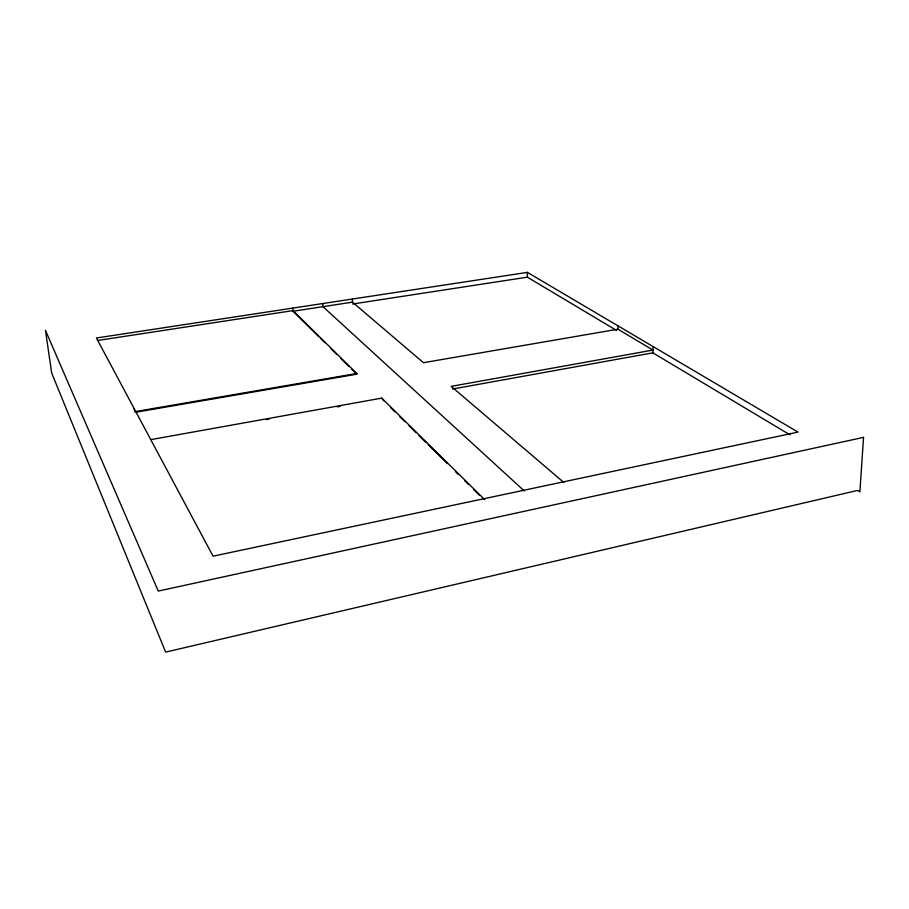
<?xml version="1.0" encoding="UTF-8"?>
<svg xmlns="http://www.w3.org/2000/svg" width="909" height="909" viewBox="0 0 909 909"><rect width="100%" height="100%" fill="white"/><g stroke="black" fill="none" stroke-linecap="round" stroke-linejoin="round"><path stroke-width="1.36" d="M616.643 330.49L527.379 277.165L527.402 272.382L96.422 338L213.058 556.183L798 432.105L527.402 272.382M563.875 482.509L451.194 386.37L652.992 350.067L617.915 329.206L618.029 325.877M790.057 434.9L652.867 352.84L653.139 346.602M150.974 439.604L381.746 398.131L484.645 499.575M266.417 419.617L269.2 419.117M337.296 406.868L340.08 406.368M452.648 389.018L652.867 352.84M134.6 411.697L356.737 373.485L356.782 374.19L136.089 412.197M617.915 329.206L423.446 362.702L352.476 302.152L352.317 299.038M98.172 340.409L292.982 310.617L356.737 373.485M292.812 308.094L293.028 311.253L352.476 302.152M352.567 304.015L527.379 277.165M524.198 490.871L322.979 306.663L322.797 303.526M293.028 311.253L318.923 336.819M320.911 338.784L324.899 342.716M330.876 348.624L336.853 354.521M340.841 358.453L348.806 366.316M351.794 369.27L356.782 374.19M383.791 400.858L381.746 398.131M390.847 407.823L394.881 411.811M399.926 416.788L404.971 421.765M409.005 425.742L416.072 432.718M419.094 435.706L426.151 442.672M428.173 444.66L447.33 463.579M455.398 471.544L458.431 474.532M464.476 480.509L468.51 484.486M473.555 489.462L479.611 495.439M134.237 408.743L134.475 410.72M863.55 437.365L859.88 491.849L857.573 490.428L165.62 652.105L51.677 373.008L45.45 330.308L158.268 591.077L863.55 437.365"/></g></svg>
